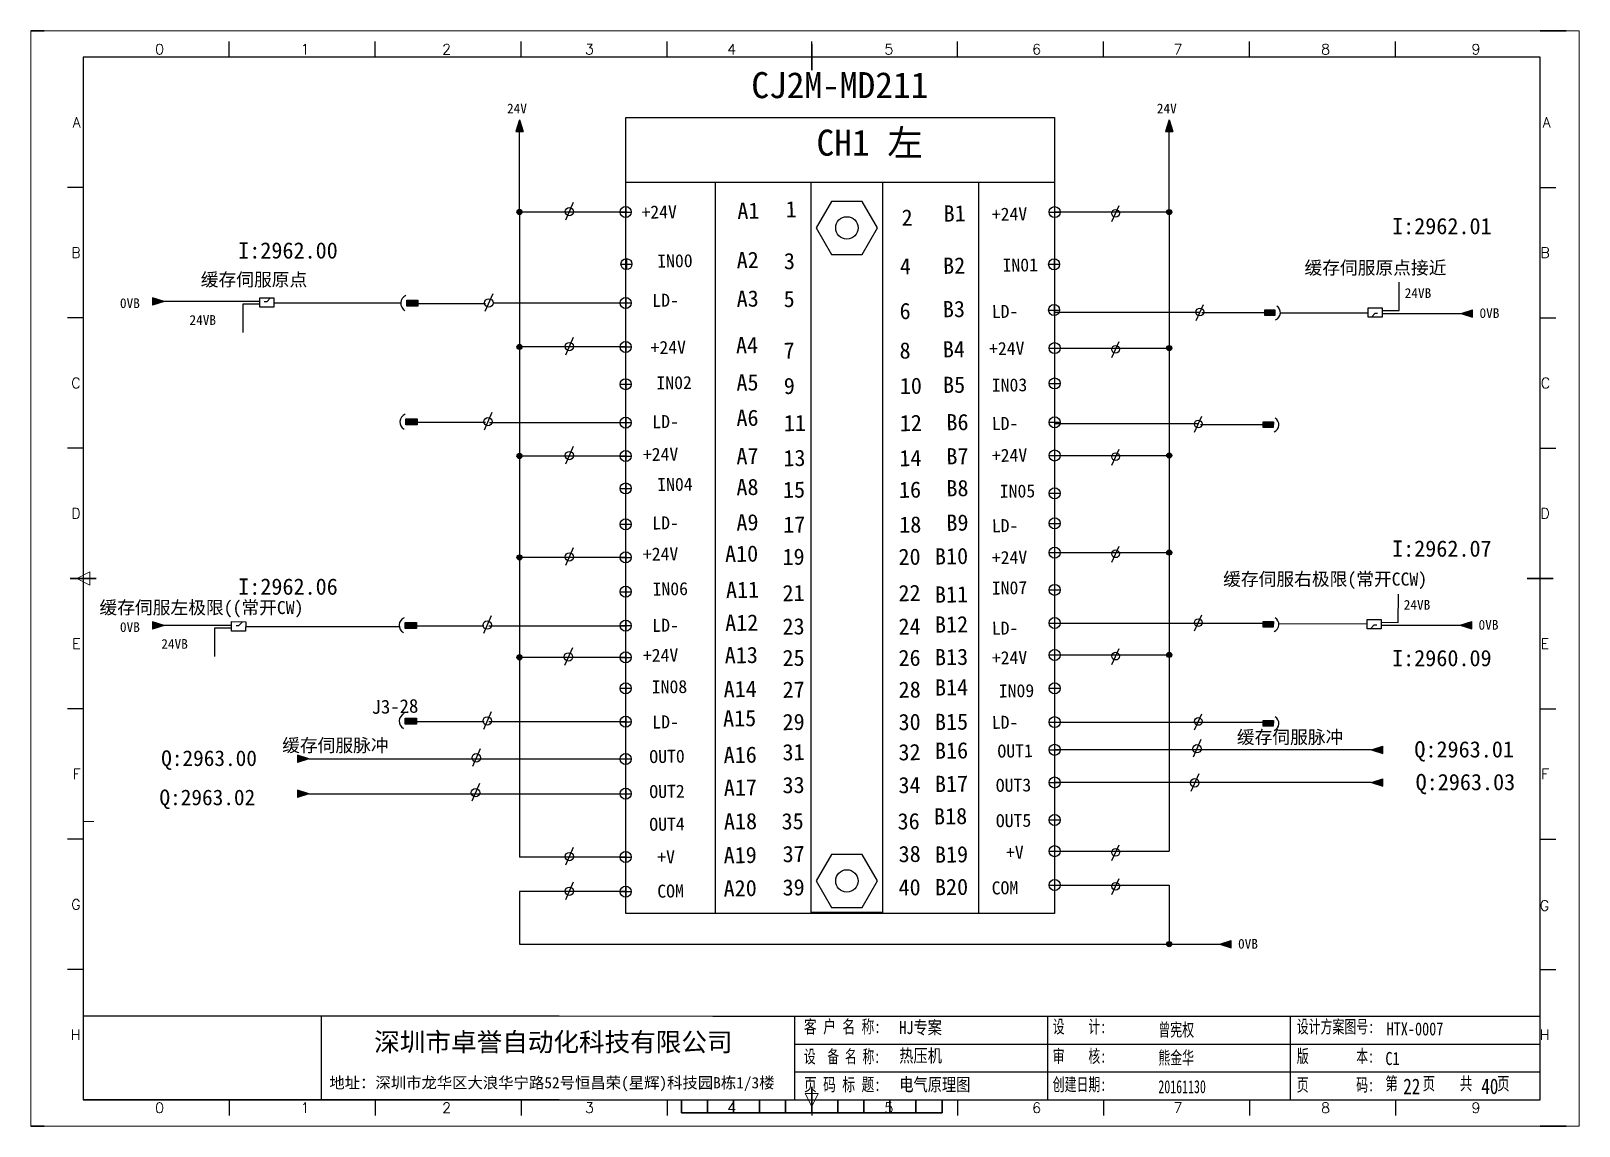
# Model space of a CAD drawing. Extents: x 35123 to 43919, y -4314 to -326.
# Drawn here: x 36271.6 to 36568.6, y -3613.9 to -3403.9 of the extents above; entities that cross this region are included whole.
import ezdxf
from ezdxf.enums import TextEntityAlignment as Align

# ---------------------------------------------------------------- set-up
doc = ezdxf.new("R2010")
doc.units = 0
doc.header["$MEASUREMENT"] = 0
doc.linetypes.add('ACAD_ISO02W100', pattern=[15, 12, -3])
for name, color, linetype in [('0 @ 1', 7, 'Continuous'), ('AE_BOR', 1, 'Continuous'), ('SYMS', 7, 'Continuous')]:
    doc.layers.add(name, color=color, linetype=linetype)
doc.styles.add('1', font='', dxfattribs={"height": 3.5})
doc.styles.add('Standard0.67', font='', dxfattribs={"width": 0.67})
doc.styles.add('Standard_0.8', font='SimSun.ttf', dxfattribs={"width": 0.8})
doc.styles.add('WD', font='romans.shx', dxfattribs={"bigfont": 'gbcbig.shx'})
doc.styles.add('宋', font='SimSun.ttf', dxfattribs={"width": 0.7})
doc.styles.get('1').set_extended_font_data('FangSong_GB2312')
doc.styles.get('Standard0.67').set_extended_font_data('FangSong_GB2312')

# ---------------------------------------------------------------- blocks, each defined once
blk = doc.blocks.new('gb_a2_a')
for p, q in [((584, 410), (25, 410)), ((25, 410), (25, 10)), ((584, 10), (584, 410)), ((25, 10), (584, 10))]:
    blk.add_line(p, q)
at = {"lineweight": 9, "ltscale": 0.1}
blk.add_line((25, 116.86), (29, 116.86), dxfattribs=at)
at = {"layer": 'AE_BOR', "lineweight": 30}
for p, q in [((10, 420), (4.93, 420)), ((594, 420), (584, 420)), ((4.93, 0), (10, 0)), ((594, 0), (584, 0))]:
    blk.add_line(p, q, dxfattribs=at)
at = {"layer": 'AE_BOR', "color": 1, "lineweight": 15}
for p, q in [((4.93, 420), (598.93, 420)), ((4.93, 0), (4.93, 420)), ((598.93, 420), (598.93, 0)), ((22.5, 210), (27.5, 212.5)), ((27.5, 207.5), (22.5, 210)), ((27.5, 212.5), (27.5, 207.5)), ((304.5, 7.5), (302, 12.5)), ((302, 12.5), (307, 12.5)), ((307, 12.5), (304.5, 7.5)), ((598.93, 0), (4.93, 0))]:
    blk.add_line(p, q, dxfattribs=at)
at = {"layer": 'AE_BOR'}
for p, q in [((81, 410), (81, 416)), ((137, 410), (137, 416)), ((193, 410), (193, 416)), ((249, 410), (249, 416)), ((304.5, 410), (304.5, 416)), ((360.5, 410), (360.5, 416)), ((416.5, 410), (416.5, 416)), ((472.5, 410), (472.5, 416)), ((528.5, 410), (528.5, 416)), ((25, 360), (19, 360)), ((584, 360), (590, 360)), ((25, 310), (19, 310)), ((584, 310), (590, 310)), ((25, 260), (19, 260)), ((584, 260), (590, 260)), ((25, 160), (19, 160)), ((584, 160), (590, 160)), ((25, 110), (19, 110)), ((584, 110), (590, 110)), ((25, 60), (19, 60)), ((584, 60), (590, 60)), ((81, 10), (81, 4)), ((137, 10), (137, 4)), ((193, 10), (193, 4)), ((249, 10), (249, 4)), ((304.5, 10), (304.5, 4)), ((360.5, 10), (360.5, 4)), ((416.5, 10), (416.5, 4)), ((472.5, 10), (472.5, 4)), ((528.5, 10), (528.5, 4))]:
    blk.add_line(p, q, dxfattribs=at)
at = {"layer": 'AE_BOR', "color": 2, "lineweight": 30}
for p, q in [((304.5, 405), (304.5, 415)), ((20, 210), (30, 210)), ((579, 210), (589, 210)), ((304.5, 10), (304.5, 15)), ((304.5, 15), (304.5, 5)), ((254.5, 5), (254.5, 10)), ((264.5, 5), (264.5, 10)), ((274.5, 5), (274.5, 10)), ((284.5, 5), (284.5, 10)), ((294.5, 5), (294.5, 10)), ((304.5, 10), (304.5, 5)), ((314.5, 5), (314.5, 10)), ((324.5, 5), (324.5, 10)), ((334.5, 5), (334.5, 10)), ((344.5, 5), (344.5, 10)), ((354.5, 5), (354.5, 10)), ((254.5, 5), (354.5, 5))]:
    blk.add_line(p, q, dxfattribs=at)
at = {"layer": 'AE_BOR', "style": 'WD'}
for s, p in [('0', (54.27, 411)), ('1', (110.12, 411)), ('2', (164.42, 411)), ('3', (219.22, 411)), ('4', (273.82, 411)), ('5', (334.12, 411)), ('6', (390.81, 411)), ('7', (445.01, 411)), ('8', (501.67, 411)), ('9', (559.4, 411)), ('0', (54.27, 5)), ('1', (110.12, 5)), ('2', (164.42, 5)), ('3', (219.22, 5)), ('4', (273.82, 5)), ('5', (334.12, 5)), ('6', (390.81, 5)), ('7', (445.01, 5)), ('8', (501.67, 5)), ('9', (559.4, 5))]:
    blk.add_text(s, height=4, dxfattribs=at).set_placement(p, align=Align.CENTER)
for s, p in [('A', (24, 385)), ('A', (588.05, 385)), ('B', (24, 335)), ('B', (587.67, 335)), ('C', (24, 285)), ('C', (587.86, 285)), ('D', (24, 235)), ('D', (587.67, 235)), ('E', (24, 185)), ('E', (587.48, 185)), ('F', (24, 135)), ('F', (587.48, 135)), ('F', (587.48, 135)), ('G', (24, 85)), ('G', (587.48, 84.56)), ('H', (24, 35)), ('H', (587.67, 35))]:
    blk.add_text(s, height=4, dxfattribs=at).set_placement(p, align=Align.MIDDLE_RIGHT)
blk = doc.blocks.new('WDDOT')
blk.add_hatch(color=256).paths.add_polyline_path([(0.5, 0, 1), (-0.5, 0, 1)])
blk.add_circle((0, 0), 0.5)
blk = doc.blocks.new('接头')
blk.add_hatch(color=5).paths.add_polyline_path([(1.84, -4.61), (3.67, -4.61), (3.67, -1.21), (1.84, -1.21)])
at = {"color": 5}
blk.add_lwpolyline([(1.84, -1.21), (3.67, -1.21), (3.67, -4.61), (1.84, -4.61)], close=True, dxfattribs=at)
blk.add_arc((2.76, -1.9), 2.53, 22.0799, 150, dxfattribs=at)

msp = doc.modelspace()

# ---------------------------------------------------------------- hatches: boundary and pattern name
for points in [[(36365.274, -3420.931), (36365.981, -3423.139), (36364.567, -3423.139)], [(36489.942, -3420.931), (36490.65, -3423.139), (36489.235, -3423.139)], [(36297.099, -3455.739), (36294.891, -3456.447), (36294.891, -3455.032)], [(36545.933, -3458.035), (36548.141, -3457.328), (36548.141, -3458.743)], [(36297.099, -3517.86), (36294.891, -3518.567), (36294.891, -3517.152)], [(36545.75, -3517.817), (36547.957, -3517.109), (36547.957, -3518.524)], [(36324.873, -3543.472), (36322.666, -3544.18), (36322.666, -3542.765)], [(36528.724, -3541.722), (36530.931, -3541.015), (36530.931, -3542.429)], [(36528.724, -3547.993), (36530.931, -3547.286), (36530.931, -3548.701)], [(36324.873, -3550.142), (36322.666, -3550.849), (36322.666, -3549.434)], [(36499.61, -3578.987), (36501.817, -3578.279), (36501.817, -3579.694)]]:
    msp.add_hatch(color=256).paths.add_polyline_path(points)
h = msp.add_hatch(color=256)
edge = h.paths.add_edge_path()
edge.add_arc((36365.274, -3438.59), 0.491, 0, 360)
h = msp.add_hatch(color=256)
edge = h.paths.add_edge_path()
edge.add_arc((36489.942, -3438.597), 0.491, 0, 360)
h = msp.add_hatch(color=256)
edge = h.paths.add_edge_path()
edge.add_arc((36365.274, -3464.465), 0.491, 0, 360)
h = msp.add_hatch(color=256)
edge = h.paths.add_edge_path()
edge.add_arc((36489.942, -3464.686), 0.491, 0, 360)
h = msp.add_hatch(color=256)
edge = h.paths.add_edge_path()
edge.add_arc((36365.274, -3485.38), 0.491, 0, 360)
h = msp.add_hatch(color=256)
edge = h.paths.add_edge_path()
edge.add_arc((36489.942, -3485.282), 0.491, 0, 360)
h = msp.add_hatch(color=256)
edge = h.paths.add_edge_path()
edge.add_arc((36365.274, -3504.817), 0.491, 0, 360)
h = msp.add_hatch(color=256)
edge = h.paths.add_edge_path()
edge.add_arc((36489.942, -3503.901), 0.491, 0, 360)
h = msp.add_hatch(color=256)
edge = h.paths.add_edge_path()
edge.add_arc((36365.274, -3523.989), 0.491, 0, 360)
h = msp.add_hatch(color=256)
edge = h.paths.add_edge_path()
edge.add_arc((36489.942, -3523.523), 0.491, 0, 360)
h = msp.add_hatch(color=256)
edge = h.paths.add_edge_path()
edge.add_arc((36489.942, -3578.987), 0.491, 0, 360)

# ---------------------------------------------------------------- linework, layer by layer
for p, q in [((36365.274, -3420.931), (36364.567, -3423.139)), ((36365.274, -3420.931), (36365.981, -3423.139)), ((36489.942, -3420.931), (36489.235, -3423.139)), ((36489.942, -3420.931), (36490.65, -3423.139)), ((36364.567, -3423.139), (36365.981, -3423.139)), ((36365.274, -3438.597), (36365.274, -3423.139)), ((36489.235, -3423.139), (36490.65, -3423.139)), ((36489.942, -3438.597), (36489.942, -3423.139)), ((36385.661, -3432.854), (36467.936, -3432.854)), ((36385.936, -3438.597), (36365.274, -3438.597)), ((36365.274, -3438.597), (36365.274, -3464.465)), ((36375.605, -3436.773), (36374.099, -3440.145)), ((36489.942, -3438.597), (36467.936, -3438.604)), ((36478.917, -3440.423), (36480.335, -3437.357)), ((36489.942, -3438.597), (36489.942, -3464.686)), ((36297.099, -3455.739), (36294.891, -3455.032)), ((36294.891, -3455.032), (36294.891, -3456.447)), ((36297.099, -3455.739), (36294.891, -3456.447)), ((36315.443, -3455.739), (36297.099, -3455.739)), ((36315.44, -3456.833), (36315.445, -3455.023)), ((36318.152, -3456.841), (36315.44, -3456.833)), ((36315.445, -3455.023), (36318.157, -3455.03)), ((36318.157, -3455.03), (36318.152, -3456.841)), ((36318.155, -3456.015), (36342.484, -3456.015)), ((36345.791, -3456.143), (36358.753, -3456.143)), ((36360.158, -3454.272), (36358.652, -3457.644)), ((36385.989, -3456.096), (36360.158, -3456.096)), ((36495.086, -3459.361), (36496.503, -3456.295)), ((36528.082, -3458.745), (36528.087, -3456.934)), ((36528.087, -3456.934), (36530.8, -3456.941)), ((36530.8, -3456.941), (36530.795, -3458.752)), ((36467.842, -3457.799), (36495.808, -3457.799)), ((36496.202, -3457.849), (36508.246, -3457.849)), ((36511.272, -3457.914), (36528.082, -3457.914)), ((36530.795, -3458.752), (36528.082, -3458.745)), ((36530.797, -3458.035), (36545.933, -3458.035)), ((36545.933, -3458.035), (36548.141, -3457.328)), ((36545.933, -3458.035), (36548.141, -3458.743)), ((36548.141, -3458.743), (36548.141, -3457.328)), ((36375.605, -3462.641), (36374.099, -3466.013)), ((36385.799, -3464.465), (36365.274, -3464.465)), ((36365.274, -3464.465), (36365.274, -3562.279)), ((36467.936, -3464.686), (36489.942, -3464.686)), ((36478.917, -3466.509), (36480.335, -3463.443)), ((36489.942, -3464.686), (36489.942, -3561.158)), ((36360.001, -3477.041), (36358.495, -3480.413)), ((36494.778, -3480.836), (36496.195, -3477.77)), ((36345.634, -3478.911), (36358.752, -3478.911)), ((36385.799, -3478.993), (36359.551, -3478.993)), ((36467.936, -3479.172), (36495.547, -3479.172)), ((36495.924, -3479.348), (36507.937, -3479.348)), ((36375.605, -3483.555), (36374.099, -3486.927)), ((36365.274, -3485.38), (36365.274, -3485.38)), ((36478.917, -3487.105), (36480.335, -3484.039)), ((36489.942, -3485.282), (36489.942, -3485.282)), ((36375.605, -3502.993), (36374.099, -3506.365)), ((36478.917, -3505.724), (36480.335, -3502.658)), ((36489.942, -3503.901), (36489.942, -3503.901)), ((36365.274, -3504.817), (36365.274, -3504.817)), ((36359.863, -3516.06), (36358.357, -3519.432)), ((36494.778, -3518.927), (36496.195, -3515.861)), ((36297.099, -3517.86), (36294.891, -3517.152)), ((36294.891, -3517.152), (36294.891, -3518.567)), ((36310.028, -3517.86), (36294.891, -3517.86)), ((36297.099, -3517.86), (36294.891, -3518.567)), ((36310.025, -3518.954), (36310.03, -3517.143)), ((36312.738, -3518.961), (36310.025, -3518.954)), ((36310.03, -3517.143), (36312.743, -3517.15)), ((36312.743, -3517.15), (36312.738, -3518.961)), ((36312.74, -3518.056), (36342.203, -3518.089)), ((36345.496, -3517.93), (36358.432, -3517.93)), ((36385.661, -3518.012), (36359.414, -3518.012)), ((36467.936, -3517.462), (36507.942, -3517.462)), ((36527.901, -3517.623), (36510.962, -3517.593)), ((36527.899, -3518.528), (36527.904, -3516.717)), ((36530.612, -3518.535), (36527.899, -3518.528)), ((36527.904, -3516.717), (36530.617, -3516.725)), ((36530.617, -3516.725), (36530.612, -3518.535)), ((36530.614, -3517.817), (36545.75, -3517.817)), ((36545.75, -3517.817), (36547.957, -3517.109)), ((36545.75, -3517.817), (36547.957, -3518.524)), ((36547.957, -3518.524), (36547.957, -3517.109)), ((36375.431, -3522.165), (36373.925, -3525.537)), ((36478.917, -3525.346), (36480.335, -3522.28)), ((36365.274, -3523.989), (36365.274, -3523.989)), ((36489.942, -3523.523), (36489.942, -3523.523)), ((36345.496, -3536.298), (36358.529, -3536.298)), ((36359.863, -3534.427), (36358.357, -3537.799)), ((36385.661, -3536.38), (36359.414, -3536.38)), ((36467.936, -3536.449), (36507.942, -3536.449)), ((36494.778, -3537.875), (36496.195, -3534.809)), ((36496.02, -3539.77), (36494.514, -3543.142)), ((36324.873, -3543.472), (36322.666, -3542.765)), ((36322.666, -3542.765), (36322.666, -3544.18)), ((36357.754, -3541.52), (36356.247, -3544.892)), ((36528.724, -3541.722), (36467.936, -3541.722)), ((36528.724, -3541.722), (36530.931, -3541.015)), ((36528.724, -3541.722), (36530.931, -3542.429)), ((36530.931, -3542.429), (36530.931, -3541.015)), ((36324.873, -3543.472), (36322.666, -3544.18)), ((36324.873, -3543.472), (36385.661, -3543.472)), ((36357.609, -3548.189), (36356.103, -3551.561)), ((36528.724, -3547.993), (36467.936, -3547.993)), ((36495.586, -3546.313), (36494.08, -3549.685)), ((36528.724, -3547.993), (36530.931, -3547.286)), ((36528.724, -3547.993), (36530.931, -3548.701)), ((36530.931, -3548.701), (36530.931, -3547.286)), ((36324.873, -3550.142), (36322.666, -3549.434)), ((36322.666, -3549.434), (36322.666, -3550.849)), ((36324.873, -3550.142), (36322.666, -3550.849)), ((36324.873, -3550.142), (36385.661, -3550.142)), ((36375.605, -3560.454), (36374.099, -3563.826)), ((36478.924, -3562.981), (36480.342, -3559.915)), ((36385.661, -3562.279), (36365.274, -3562.279)), ((36467.95, -3561.158), (36489.942, -3561.158)), ((36478.924, -3569.477), (36480.342, -3566.411)), ((36385.661, -3568.926), (36365.274, -3568.926)), ((36365.274, -3568.926), (36365.274, -3578.987)), ((36375.605, -3567.102), (36374.099, -3570.474)), ((36467.936, -3567.654), (36489.942, -3567.654)), ((36489.942, -3567.654), (36489.942, -3578.987)), ((36499.61, -3578.987), (36501.817, -3578.279)), ((36501.817, -3579.694), (36501.817, -3578.279)), ((36489.942, -3578.987), (36489.942, -3578.987)), ((36499.61, -3578.987), (36501.817, -3579.694)), ((36327.237, -3592.785), (36327.237, -3608.87)), ((36418.05, -3598.146), (36462.301, -3598.146)), ((36462.301, -3598.146), (36531.087, -3598.146)), ((36531.087, -3598.146), (36561.085, -3598.146)), ((36418.05, -3603.508), (36462.301, -3603.508)), ((36462.301, -3603.508), (36531.087, -3603.508)), ((36531.087, -3603.508), (36561.085, -3603.508)), ((36402.351, -3608.87), (36462.301, -3608.87)), ((36462.301, -3608.87), (36531.087, -3608.87))]:
    msp.add_line(p, q)
at = {"lineweight": -3}
for p, q in [((36402.839, -3432.854), (36402.839, -3573.139)), ((36453.308, -3432.854), (36453.308, -3573.139)), ((36384.601, -3438.597), (36386.721, -3438.597)), ((36385.661, -3437.537), (36385.661, -3439.657)), ((36466.876, -3438.604), (36468.996, -3438.604)), ((36467.936, -3437.544), (36467.936, -3439.664)), ((36385.799, -3447.516), (36385.799, -3449.636)), ((36467.842, -3447.548), (36467.842, -3449.668)), ((36384.739, -3448.576), (36386.859, -3448.576)), ((36466.782, -3448.608), (36468.902, -3448.608)), ((36384.601, -3456.019), (36386.721, -3456.019)), ((36385.661, -3454.959), (36385.661, -3457.079)), ((36467.842, -3456.326), (36467.842, -3458.446)), ((36466.782, -3457.386), (36468.902, -3457.386)), ((36384.601, -3464.465), (36386.721, -3464.465)), ((36385.661, -3463.405), (36385.661, -3465.525)), ((36466.876, -3464.686), (36468.996, -3464.686)), ((36467.936, -3463.626), (36467.936, -3465.746)), ((36384.601, -3471.608), (36386.721, -3471.608)), ((36385.661, -3470.548), (36385.661, -3472.668)), ((36466.876, -3471.467), (36468.996, -3471.467)), ((36467.936, -3470.407), (36467.936, -3472.527)), ((36467.936, -3477.86), (36467.936, -3479.98)), ((36384.601, -3478.973), (36386.721, -3478.973)), ((36385.661, -3477.913), (36385.661, -3480.033)), ((36466.876, -3478.92), (36468.996, -3478.92)), ((36385.661, -3485.38), (36365.274, -3485.38)), ((36384.601, -3485.38), (36386.721, -3485.38)), ((36385.661, -3484.32), (36385.661, -3486.44)), ((36466.876, -3485.282), (36468.996, -3485.282)), ((36467.936, -3484.222), (36467.936, -3486.342)), ((36467.936, -3485.282), (36489.942, -3485.282)), ((36384.601, -3491.598), (36386.721, -3491.598)), ((36385.661, -3490.538), (36385.661, -3492.658)), ((36466.876, -3492.536), (36468.996, -3492.536)), ((36467.936, -3491.476), (36467.936, -3493.596)), ((36384.601, -3498.475), (36386.721, -3498.475)), ((36385.661, -3497.415), (36385.661, -3499.535)), ((36466.876, -3498.302), (36468.996, -3498.302)), ((36467.936, -3497.242), (36467.936, -3499.362)), ((36385.661, -3503.757), (36385.661, -3505.877)), ((36466.876, -3503.901), (36468.996, -3503.901)), ((36467.936, -3502.841), (36467.936, -3504.961)), ((36467.936, -3503.901), (36489.942, -3503.901)), ((36385.661, -3504.817), (36365.274, -3504.817)), ((36384.601, -3504.817), (36386.721, -3504.817)), ((36385.661, -3510.352), (36385.661, -3512.472)), ((36467.936, -3509.992), (36467.936, -3512.112)), ((36384.601, -3511.412), (36386.721, -3511.412)), ((36466.876, -3511.052), (36468.996, -3511.052)), ((36467.936, -3516.355), (36467.936, -3518.475)), ((36384.601, -3517.912), (36386.721, -3517.912)), ((36385.661, -3516.852), (36385.661, -3518.973)), ((36466.876, -3517.415), (36468.996, -3517.415)), ((36385.661, -3523.989), (36365.274, -3523.989)), ((36384.601, -3523.989), (36386.721, -3523.989)), ((36385.661, -3522.929), (36385.661, -3525.05)), ((36466.876, -3523.523), (36468.996, -3523.523)), ((36467.936, -3522.463), (36467.936, -3524.583)), ((36467.936, -3523.523), (36489.942, -3523.523)), ((36384.601, -3529.925), (36386.721, -3529.925)), ((36385.661, -3528.865), (36385.661, -3530.985)), ((36466.876, -3529.919), (36468.996, -3529.919)), ((36467.936, -3528.859), (36467.936, -3530.979)), ((36384.601, -3536.331), (36386.721, -3536.331)), ((36385.661, -3535.271), (36385.661, -3537.391)), ((36466.876, -3536.409), (36468.996, -3536.409)), ((36467.936, -3535.349), (36467.936, -3537.469)), ((36385.661, -3542.412), (36385.661, -3544.532)), ((36466.876, -3541.722), (36468.996, -3541.722)), ((36467.936, -3540.662), (36467.936, -3542.782)), ((36384.601, -3543.472), (36386.721, -3543.472)), ((36385.661, -3549.082), (36385.661, -3551.202)), ((36466.876, -3547.993), (36468.996, -3547.993)), ((36467.936, -3546.933), (36467.936, -3549.053)), ((36384.601, -3550.142), (36386.721, -3550.142)), ((36467.936, -3554.105), (36467.936, -3556.225)), ((36466.876, -3555.165), (36468.996, -3555.165)), ((36467.95, -3560.098), (36467.95, -3562.218)), ((36384.601, -3562.279), (36386.721, -3562.279)), ((36385.661, -3561.219), (36385.661, -3563.339)), ((36466.89, -3561.158), (36469.01, -3561.158)), ((36467.95, -3566.594), (36467.95, -3568.714)), ((36384.601, -3568.926), (36386.721, -3568.926)), ((36385.661, -3567.866), (36385.661, -3569.986)), ((36466.89, -3567.654), (36469.01, -3567.654)), ((36365.274, -3578.987), (36499.61, -3578.987))]:
    msp.add_line(p, q, dxfattribs=at)
at = {"linetype": 'ACAD_ISO02W100'}
for p, q in [((36534.057, -3457.499), (36534.072, -3452.068)), ((36315.441, -3456.284), (36312.182, -3456.275)), ((36312.204, -3456.275), (36312.19, -3461.706)), ((36316.322, -3455.742), (36316.846, -3455.743)), ((36316.846, -3455.743), (36317.465, -3455.104)), ((36529.394, -3458.032), (36528.774, -3458.671)), ((36529.918, -3458.033), (36529.394, -3458.032)), ((36530.799, -3457.491), (36534.057, -3457.499)), ((36533.874, -3517.283), (36533.888, -3511.852)), ((36310.026, -3518.404), (36306.767, -3518.395)), ((36306.79, -3518.395), (36306.775, -3523.827)), ((36310.907, -3517.862), (36311.431, -3517.863)), ((36311.431, -3517.863), (36312.051, -3517.224)), ((36529.21, -3517.815), (36528.591, -3518.454)), ((36529.734, -3517.817), (36529.21, -3517.815)), ((36530.615, -3517.274), (36533.874, -3517.283))]:
    msp.add_line(p, q, dxfattribs=at)
at = {"ltscale": 2}
for p, q in [((36372.89, -3592.785), (36281.585, -3592.785)), ((36402.351, -3592.785), (36561.085, -3592.785)), ((36418.05, -3592.785), (36418.05, -3608.87)), ((36466.616, -3608.87), (36466.616, -3592.785)), ((36513.196, -3608.87), (36513.196, -3592.785)), ((36372.89, -3608.87), (36281.585, -3608.87)), ((36531.087, -3608.87), (36561.085, -3608.87))]:
    msp.add_line(p, q, dxfattribs=at)
at = {"lineweight": 9, "ltscale": 0.1}
for p, q in [((36372.89, -3592.785), (36402.351, -3592.785)), ((36372.89, -3608.87), (36402.351, -3608.87)), ((36400.994, -3608.87), (36400.994, -3608.87)), ((36400.994, -3608.87), (36400.994, -3608.87))]:
    msp.add_line(p, q, dxfattribs=at)
for points in [[(36385.661, -3420.47), (36467.936, -3420.47), (36467.936, -3573.139), (36385.661, -3573.139)], [(36421.242, -3432.854), (36434.941, -3432.854), (36434.941, -3572.943), (36421.242, -3572.943)], [(36425.155, -3436.552), (36422.223, -3441.629), (36425.155, -3446.707), (36431.018, -3446.707), (36433.95, -3441.629), (36431.018, -3436.552)], [(36425.155, -3561.791), (36422.223, -3566.869), (36425.155, -3571.946), (36431.018, -3571.946), (36433.95, -3566.869), (36431.018, -3561.791)]]:
    msp.add_lwpolyline(points, close=True)
for centre, radius in [((36365.274, -3438.59), 0.491), ((36374.838, -3438.521), 0.807), ((36479.639, -3438.834), 0.738), ((36489.942, -3438.597), 0.491), ((36428.087, -3441.629), 2.142), ((36359.391, -3456.02), 0.807), ((36495.808, -3457.771), 0.738), ((36365.274, -3464.465), 0.491), ((36374.838, -3464.389), 0.807), ((36479.639, -3464.919), 0.738), ((36489.942, -3464.686), 0.491), ((36359.234, -3478.789), 0.807), ((36495.5, -3479.246), 0.738), ((36365.274, -3485.38), 0.491), ((36374.838, -3485.304), 0.807), ((36479.639, -3485.515), 0.738), ((36489.942, -3485.282), 0.491), ((36365.274, -3504.817), 0.491), ((36374.838, -3504.741), 0.807), ((36479.639, -3504.134), 0.738), ((36489.942, -3503.901), 0.491), ((36359.097, -3517.808), 0.807), ((36495.5, -3517.337), 0.738), ((36365.274, -3523.989), 0.491), ((36374.664, -3523.913), 0.807), ((36479.639, -3523.756), 0.738), ((36489.942, -3523.523), 0.491), ((36359.097, -3536.176), 0.807), ((36495.5, -3536.285), 0.738), ((36356.987, -3543.268), 0.807), ((36495.253, -3541.518), 0.807), ((36356.842, -3549.938), 0.807), ((36494.82, -3548.061), 0.807), ((36479.646, -3561.391), 0.738), ((36374.838, -3562.203), 0.807), ((36428.087, -3566.869), 2.142), ((36374.838, -3568.85), 0.807), ((36479.646, -3567.887), 0.738), ((36489.942, -3578.987), 0.491)]:
    msp.add_circle(centre, radius)
at = {"lineweight": -3}
for centre in [(36385.661, -3438.597), (36467.936, -3438.604), (36385.799, -3448.576), (36467.842, -3448.608), (36385.661, -3456.019), (36467.842, -3457.386), (36385.661, -3464.465), (36467.936, -3464.686), (36385.661, -3471.608), (36467.936, -3471.467), (36467.936, -3478.92), (36385.661, -3478.973), (36385.661, -3485.38), (36467.936, -3485.282), (36385.661, -3491.598), (36467.936, -3492.536), (36385.661, -3498.475), (36467.936, -3498.302), (36385.661, -3504.817), (36467.936, -3503.901), (36385.661, -3511.412), (36467.936, -3511.052), (36467.936, -3517.415), (36385.661, -3517.912), (36385.661, -3523.989), (36467.936, -3523.523), (36385.661, -3529.925), (36467.936, -3529.919), (36385.661, -3536.331), (36467.936, -3536.409), (36385.661, -3543.472), (36467.936, -3541.722), (36385.661, -3550.142), (36467.936, -3547.993), (36467.936, -3555.165), (36467.95, -3561.158), (36385.661, -3562.279), (36467.95, -3567.654), (36385.661, -3568.926)]:
    msp.add_circle(centre, 1.06, dxfattribs=at)

# ---------------------------------------------------------------- block references
at = {"xscale": 0.5, "yscale": 0.5, "zscale": 0.5}
msp.add_blockref('gb_a2_a', (36269.085, -3613.87), dxfattribs=at)
at = {"layer": 'SYMS', "lineweight": -3, "xscale": 0.6239999999997963, "yscale": 0.6240000000000236, "zscale": 0.624}
msp.add_blockref('WDDOT', (36365.274, -3438.59), dxfattribs=at)
msp.add_blockref('WDDOT', (36365.274, -3438.59), dxfattribs=at)
at = {"layer": 'SYMS'}
for p, xscale, yscale, zscale, rotation in [((36342.894, -3457.826), 0.6298068275272699, 0.6298068275273181, 0.6298068275272843, 90.33504296163514), ((36510.915, -3456.313), 0.5760000000000726, 0.5760000000000218, 0.5760000000000001, 269.6005996228242), ((36342.737, -3480.595), 0.6298068275272699, 0.6298068275273181, 0.6298068275272843, 90.33504296163514), ((36510.607, -3477.788), 0.5760000000000726, 0.5760000000000218, 0.5760000000000001, 269.6005996228242), ((36342.6, -3519.614), 0.6298068275272699, 0.6298068275273181, 0.6298068275272843, 90.33504296163514), ((36510.607, -3516.078), 0.5760000000000726, 0.5760000000000218, 0.5760000000000001, 269.6005996228242), ((36342.6, -3537.982), 0.6298068275272699, 0.6298068275273181, 0.6298068275272843, 90.33504296163514), ((36510.607, -3535.065), 0.5760000000000726, 0.5760000000000218, 0.5760000000000001, 269.6005996228242)]:
    msp.add_blockref('接头', p, dxfattribs=dict(at, xscale=xscale, yscale=yscale, zscale=zscale, rotation=rotation))

# ---------------------------------------------------------------- texts
for s, insert, char_height, width, attachment_point in [('{\\fFangSong|b0|i0|c134|p49;CJ2M-MD211}', (36409.756, -3411.758), 4.992, 58.26891, 1), ('24V', (36362.882, -3417.802), 1.872, 5.65965, 1), ('24V', (36487.55, -3417.802), 1.872, 5.65965, 1), ('{\\fFangSong|b0|i0|c134|p49;CH1 左}', (36422.26, -3422.795), 4.992, 58.26891, 1), ('I:2962.01', (36532.68, -3439.726), 3.12, 17.66636, 1), ('I:2962.00', (36311.308, -3444.393), 3.12, 17.66636, 1), ('{\\fSimSun|b0|i0|c134|p2;缓存伺服原点接近}', (36515.875, -3448.03), 2.496, 40.42934, 1), ('{\\fSimSun|b0|i0|c134|p2;缓存伺服原点}', (36304.128, -3450.296), 2.496, 32.75864, 1), ('24VB', (36535.102, -3453.198), 1.872, 6.81779, 1), ('0VB', (36288.622, -3455.136), 1.872, 6.81779, 1), ('0VB', (36549.455, -3457.034), 1.872, 6.81779, 1), ('24VB', (36301.966, -3458.361), 1.872, 6.81779, 1), ('I:2962.07', (36532.68, -3501.567), 3.12, 17.66636, 1), ('{\\fSimSun|b0|i0|c134|p2;缓存伺服右极限\\fSimSun|b0|i0|c0|p2;(\\fSimSun|b0|i0|c134|p2;常开\\fSimSun|b0|i0|c0|p2;CCW)}', (36500.274, -3507.73), 2.496, 51.33534, 1), ('I:2962.06', (36311.308, -3508.859), 3.12, 17.66636, 1), ('{\\fSimSun|b0|i0|c134|p2;缓存伺服左极限\\fSimSun|b0|i0|c0|p2;((\\fSimSun|b0|i0|c134|p2;常开\\fSimSun|b0|i0|c0|p2;CW)}', (36284.697, -3513.191), 2.496, 53.29385, 1), ('24VB', (36534.918, -3512.982), 1.872, 6.81779, 1), ('0VB', (36288.622, -3517.256), 1.872, 6.81779, 1), ('0VB', (36549.272, -3516.815), 1.872, 6.81779, 1), ('24VB', (36296.551, -3520.482), 1.872, 6.81779, 1), ('I:2960.09', (36532.68, -3522.569), 3.12, 17.66636, 1), ('{\\fSimSun|b0|i0|c134|p2;缓存伺服脉冲}', (36319.742, -3539.606), 2.496, 32.2208, 1), ('{\\fSimSun|b0|i0|c134|p2;缓存伺服脉冲}', (36502.906, -3538.042), 2.496, 33.10013, 1), ('Q:2963.01', (36536.958, -3540.072), 3.12, 17.66636, 1), ('Q:2963.00', (36296.537, -3541.826), 3, 17.66636, 1), ('Q:2963.03', (36537.201, -3546.343), 3.12, 17.66636, 1), ('Q:2963.02', (36296.206, -3549.343), 3, 17.66636, 1), ('0VB', (36503.132, -3577.986), 1.872, 6.81779, 1), ('{\\fSimSun|b0|i0|c134|p2;深圳市卓誉自动化科技有限公司}', (36337.405, -3599.958), 3.6, 80.67766, 7), ('{\\fSimSun|b0|i0|c134|p2;地址：深圳市龙华区大浪华宁路52号恒昌荣(星辉)科技园B栋1/3楼}', (36328.793, -3607.218), 2.16, 89.25675, 7)]:
    msp.add_mtext(s, dxfattribs=dict(insert=insert, char_height=char_height, width=width, attachment_point=attachment_point))
at = {"width": 5.83785, "attachment_point": 1, "rotation": 0.91211, "style": '1'}
for s, insert, char_height in [('+24V', (36388.656, -3437.381), 2.496), ('{\\fSimSun|b0|i0|c134|p2;A1}', (36407.041, -3436.806), 3.12), ('{\\fSimSun|b0|i0|c134|p2;1}', (36416.312, -3436.506), 3.12), ('{\\fSimSun|b0|i0|c134|p2;2}', (36438.56, -3438.104), 3.12), ('{\\fFangSong|b0|i0|c134|p49;B1}', (36446.614, -3437.331), 3.12), ('+24V', (36455.872, -3437.786), 2.496), ('IN00', (36391.683, -3446.758), 2.496), ('{\\fSimSun|b0|i0|c134|p2;A2}', (36406.91, -3446.258), 3.12), ('{\\fSimSun|b0|i0|c134|p2;3}', (36415.972, -3446.452), 3.12), ('{\\fSimSun|b0|i0|c134|p2;4}', (36438.22, -3447.45), 3.12), ('{\\fSimSun|b0|i0|c134|p2;B2}', (36446.52, -3447.335), 3.12), ('IN01', (36457.93, -3447.553), 2.496), ('{\\fFangSong|b0|i0|c134|p49;A3}', (36406.899, -3453.664), 3.12), ('{\\fSimSun|b0|i0|c134|p2;5}', (36415.922, -3453.721), 3.12), ('{\\fSimSun|b0|i0|c134|p2;6}', (36438.17, -3456.028), 3.12), ('{\\fFangSong|b0|i0|c134|p49;A4}', (36406.774, -3462.594), 3.12), ('+24V', (36390.403, -3463.349), 2.496), ('{\\fSimSun|b0|i0|c134|p2;7}', (36415.915, -3463.595), 3.12), ('{\\fSimSun|b0|i0|c134|p2;8}', (36438.163, -3463.595), 3.12), ('{\\fSimSun|b0|i0|c134|p2;B4}', (36446.463, -3463.37), 3.12), ('+24V', (36455.346, -3463.555), 2.496), ('IN02', (36391.534, -3470.134), 2.496), ('{\\fFangSong|b0|i0|c134|p49;A5}', (36406.863, -3469.736), 3.12), ('{\\fSimSun|b0|i0|c134|p2;9}', (36415.959, -3470.389), 3.12), ('{\\fSimSun|b0|i0|c134|p2;10}', (36438.207, -3470.389), 3.12), ('{\\fSimSun|b0|i0|c134|p2;B5}', (36446.507, -3470.194), 3.12), ('IN03', (36455.872, -3470.57), 2.496), ('{\\fFangSong|b0|i0|c134|p49;A6}', (36406.863, -3476.531), 3.12), ('{\\fSimSun|b0|i0|c134|p2;11}', (36415.959, -3477.515), 3.12), ('{\\fSimSun|b0|i0|c134|p2;12}', (36438.207, -3477.515), 3.12), ('{\\fSimSun|b0|i0|c134|p2;B6}', (36447.151, -3477.359), 3.12), ('+24V', (36388.931, -3483.855), 2.496), ('{\\fFangSong|b0|i0|c134|p49;A7}', (36406.863, -3483.859), 3.12), ('{\\fSimSun|b0|i0|c134|p2;13}', (36415.875, -3484.232), 3.12), ('{\\fSimSun|b0|i0|c134|p2;14}', (36438.123, -3484.232), 3.12), ('{\\fSimSun|b0|i0|c134|p2;B7}', (36447.151, -3483.885), 3.12), ('+24V', (36455.872, -3484.039), 2.496), ('IN04', (36391.683, -3489.622), 2.496), ('{\\fFangSong|b0|i0|c134|p49;A8}', (36406.863, -3489.797), 3.12), ('{\\fSimSun|b0|i0|c134|p2;15}', (36415.795, -3490.3), 3.12), ('{\\fSimSun|b0|i0|c134|p2;16}', (36438.044, -3490.3), 3.12), ('{\\fSimSun|b0|i0|c134|p2;B8}', (36447.151, -3490.01), 3.12), ('IN05', (36457.403, -3490.913), 2.496), ('{\\fFangSong|b0|i0|c134|p49;A9}', (36406.863, -3496.562), 3.12), ('{\\fSimSun|b0|i0|c134|p2;17}', (36415.844, -3496.997), 3.12), ('{\\fSimSun|b0|i0|c134|p2;18}', (36438.093, -3496.997), 3.12), ('{\\fSimSun|b0|i0|c134|p2;B9}', (36447.151, -3496.624), 3.12), ('+24V', (36388.931, -3502.973), 2.496), ('{\\fFangSong|b0|i0|c134|p49;A10}', (36404.675, -3502.606), 3.12), ('{\\fSimSun|b0|i0|c134|p2;19}', (36415.708, -3503.17), 3.12), ('{\\fSimSun|b0|i0|c134|p2;20}', (36437.957, -3503.17), 3.12), ('{\\fSimSun|b0|i0|c134|p2;B10}', (36444.952, -3503.079), 3.12), ('+24V', (36455.872, -3503.633), 2.496), ('IN06', (36390.789, -3509.66), 2.496), ('{\\fFangSong|b0|i0|c134|p49;A11}', (36404.851, -3509.524), 3.12), ('{\\fSimSun|b0|i0|c134|p2;21}', (36415.708, -3510.122), 3.12), ('{\\fSimSun|b0|i0|c134|p2;22}', (36437.957, -3510.122), 3.12), ('{\\fSimSun|b0|i0|c134|p2;B11}', (36444.952, -3510.408), 3.12), ('IN07', (36455.872, -3509.464), 2.496), ('{\\fFangSong|b0|i0|c134|p49;A12}', (36404.7, -3515.838), 3.12), ('{\\fSimSun|b0|i0|c134|p2;B12}', (36444.952, -3516.155), 3.12), ('{\\fSimSun|b0|i0|c134|p2;23}', (36415.708, -3516.529), 3.12), ('{\\fSimSun|b0|i0|c134|p2;24}', (36437.957, -3516.529), 3.12), ('+24V', (36388.931, -3522.388), 2.496), ('{\\fFangSong|b0|i0|c134|p49;A13}', (36404.613, -3522.046), 3.12), ('{\\fSimSun|b0|i0|c134|p2;B13}', (36444.952, -3522.41), 3.12), ('{\\fSimSun|b0|i0|c134|p2;25}', (36415.708, -3522.56), 3.12), ('{\\fSimSun|b0|i0|c134|p2;26}', (36437.957, -3522.56), 3.12), ('+24V', (36455.872, -3522.851), 2.496), ('{\\fSimSun|b0|i0|c134|p2;B14}', (36444.952, -3528.224), 3.12), ('IN08', (36390.64, -3528.433), 2.496), ('{\\fFangSong|b0|i0|c134|p49;A14}', (36404.404, -3528.553), 3.12), ('{\\fSimSun|b0|i0|c134|p2;27}', (36415.735, -3528.645), 3.12), ('{\\fSimSun|b0|i0|c134|p2;28}', (36437.984, -3528.645), 3.12), ('IN09', (36457.212, -3529.208), 2.496), ('{\\fFangSong|b0|i0|c134|p49;A15}', (36404.293, -3534.168), 3.12), ('{\\fSimSun|b0|i0|c134|p2;29}', (36415.721, -3534.847), 3.12), ('{\\fSimSun|b0|i0|c134|p2;30}', (36437.97, -3534.847), 3.12), ('{\\fSimSun|b0|i0|c134|p2;B15}', (36444.952, -3534.83), 3.12), ('OUT0', (36390.163, -3541.785), 2.496), ('{\\fFangSong|b0|i0|c134|p49;A16}', (36404.404, -3541.168), 3.12), ('{\\fSimSun|b0|i0|c134|p2;31}', (36415.708, -3540.639), 3.12), ('{\\fSimSun|b0|i0|c134|p2;32}', (36437.957, -3540.639), 3.12), ('{\\fSimSun|b0|i0|c134|p2;B16}', (36444.952, -3540.343), 3.12), ('OUT1', (36456.947, -3540.735), 2.496), ('OUT2', (36390.163, -3548.501), 2.496), ('{\\fFangSong|b0|i0|c134|p49;A17}', (36404.446, -3547.442), 3.12), ('{\\fSimSun|b0|i0|c134|p2;33}', (36415.708, -3546.941), 3.12), ('{\\fSimSun|b0|i0|c134|p2;34}', (36437.957, -3546.941), 3.12), ('{\\fSimSun|b0|i0|c134|p2;B17}', (36444.952, -3546.719), 3.12), ('OUT3', (36456.629, -3547.305), 2.496), ('OUT4', (36390.163, -3554.785), 2.496), ('{\\fFangSong|b0|i0|c134|p49;A18}', (36404.458, -3553.917), 3.12), ('{\\fSimSun|b0|i0|c134|p2;35}', (36415.533, -3553.889), 3.12), ('{\\fSimSun|b0|i0|c134|p2;36}', (36437.782, -3553.889), 3.12), ('{\\fSimSun|b0|i0|c134|p2;B18}', (36444.777, -3552.936), 3.12), ('OUT5', (36456.645, -3554.083), 2.496), ('+V', (36391.693, -3561.059), 2.496), ('{\\fFangSong|b0|i0|c134|p49;A19}', (36404.404, -3560.399), 3.12), ('{\\fSimSun|b0|i0|c134|p2;37}', (36415.735, -3560.163), 3.12), ('{\\fSimSun|b0|i0|c134|p2;38}', (36437.984, -3560.163), 3.12), ('{\\fSimSun|b0|i0|c134|p2;B19}', (36444.952, -3560.271), 3.12), ('+V', (36458.603, -3560.167), 2.496), ('{\\fFangSong|b0|i0|c134|p49;A20}', (36404.404, -3566.749), 3.12), ('{\\fSimSun|b0|i0|c134|p2;39}', (36415.721, -3566.563), 3.12), ('{\\fSimSun|b0|i0|c134|p2;40}', (36437.97, -3566.563), 3.12), ('{\\fSimSun|b0|i0|c134|p2;B20}', (36444.952, -3566.517), 3.12), ('COM', (36455.843, -3566.974), 2.496), ('COM', (36391.693, -3567.595), 2.496)]:
    msp.add_mtext(s, dxfattribs=dict(at, insert=insert, char_height=char_height))
at = {"width": 5.83785, "attachment_point": 1, "rotation": 0.91211}
for insert, char_height in [((36390.737, -3454.293), 2.5), ((36455.872, -3456.43), 2.496), ((36390.737, -3477.568), 2.5), ((36455.872, -3477.91), 2.496), ((36390.737, -3496.988), 2.5), ((36455.872, -3497.52), 2.496), ((36390.737, -3516.618), 2.5), ((36455.872, -3517.17), 2.496), ((36390.737, -3535.158), 2.5), ((36455.872, -3535.22), 2.496)]:
    msp.add_mtext('LD-', dxfattribs=dict(at, insert=insert, char_height=char_height))
at = {"ltscale": 2, "attachment_point": 1}
for s, insert, char_height, width, style in [('{\\fSimSun|b0|i0|c134|p2;\\W0.72;客 户 名 称:}', (36419.853, -3593.553), 2.5, 16.24768, 'Standard0.67'), ('HJ专案', (36438.14, -3593.727), 2.5, 33.90777, 'Standard_0.8'), ('{\\fSimSun|b0|i0|c134|p2;设    计:}', (36467.568, -3593.553), 2.5, 12.03121, 'Standard0.67'), ('{\\fSimSun|b0|i0|c134|p2;设计方案图号:}', (36514.401, -3593.553), 2.5, 15.1644, 'Standard0.67'), ('{\\fSimSun|b0|i0|c134|p2;曾宪权}', (36487.845, -3594.155), 2.5, 12.03121, 'Standard0.67'), ('{\\f@SimSun|b0|i0|c134|p2;HTX-0007}', (36531.639, -3593.994), 2.5, 33.90777, 'Standard_0.8'), ('{\\fSimSun|b0|i0|c134|p2;\\W0.66;设  备 名 称:}', (36419.853, -3599.282), 2.5, 15.12342, 'Standard0.67'), ('{\\fSimSun|b0|i0|c134|p2;热压机}', (36438.14, -3599.115), 2.5, 33.90777, 'Standard_0.8'), ('{\\fSimSun|b0|i0|c134|p2;审    核:}', (36467.568, -3599.227), 2.5, 12.03121, 'Standard0.67'), ('{\\fSimSun|b0|i0|c134|p2;熊金华}', (36487.845, -3599.517), 2.5, 12.03121, 'Standard0.67'), ('{\\fSimSun|b0|i0|c134|p2;版        本:}', (36514.401, -3599.227), 2.5, 16.84978, 'Standard0.67'), ('C1', (36531.399, -3599.667), 2.5, 5.97175, 'Standard_0.8'), ('{\\fSimSun|b0|i0|c134|p2;\\W0.72;页 码 标 题:}', (36419.853, -3604.65), 2.5, 15.12342, 'Standard0.67'), ('{\\fSimSun|b0|i0|c134|p2;电气原理图}', (36438.14, -3604.663), 2.5, 33.90777, 'Standard_0.8'), ('{\\fSimSun|b0|i0|c134|p2;创建日期:}', (36467.568, -3604.634), 2.5, 12.03121, 'Standard0.67'), ('{\\fSimSun|b0|i0|c134|p2;20161130}', (36487.845, -3605.075), 2.5, 12.03121, 'Standard0.67'), ('{\\fSimSun|b0|i0|c134|p2;页        码:}', (36514.401, -3604.713), 2.5, 15.72579, 'Standard0.67'), ('第    页    共    页', (36531.397, -3604.468), 2.5, 33.90777, '宋'), ('22', (36534.831, -3604.773), 3, 3.76639, 'Standard_0.8'), ('40', (36549.804, -3604.748), 3, 3.76639, 'Standard_0.8')]:
    msp.add_mtext(s, dxfattribs=dict(at, insert=insert, char_height=char_height, width=width, style=style))
at = {"layer": '0 @ 1', "insert": (36446.47, -3455.67), "char_height": 3.12, "width": 5.83785, "attachment_point": 1, "rotation": 0.91211, "style": '1'}
msp.add_mtext('{\\fFangSong|b0|i0|c134|p49;B3}', dxfattribs=at)
at = {"layer": 'SYMS', "insert": (36336.854, -3532.204), "char_height": 2.64, "width": 5.1171, "attachment_point": 1, "rotation": 1.61067}
msp.add_mtext('J3-28', dxfattribs=at)

doc.saveas('drawing.dxf')
